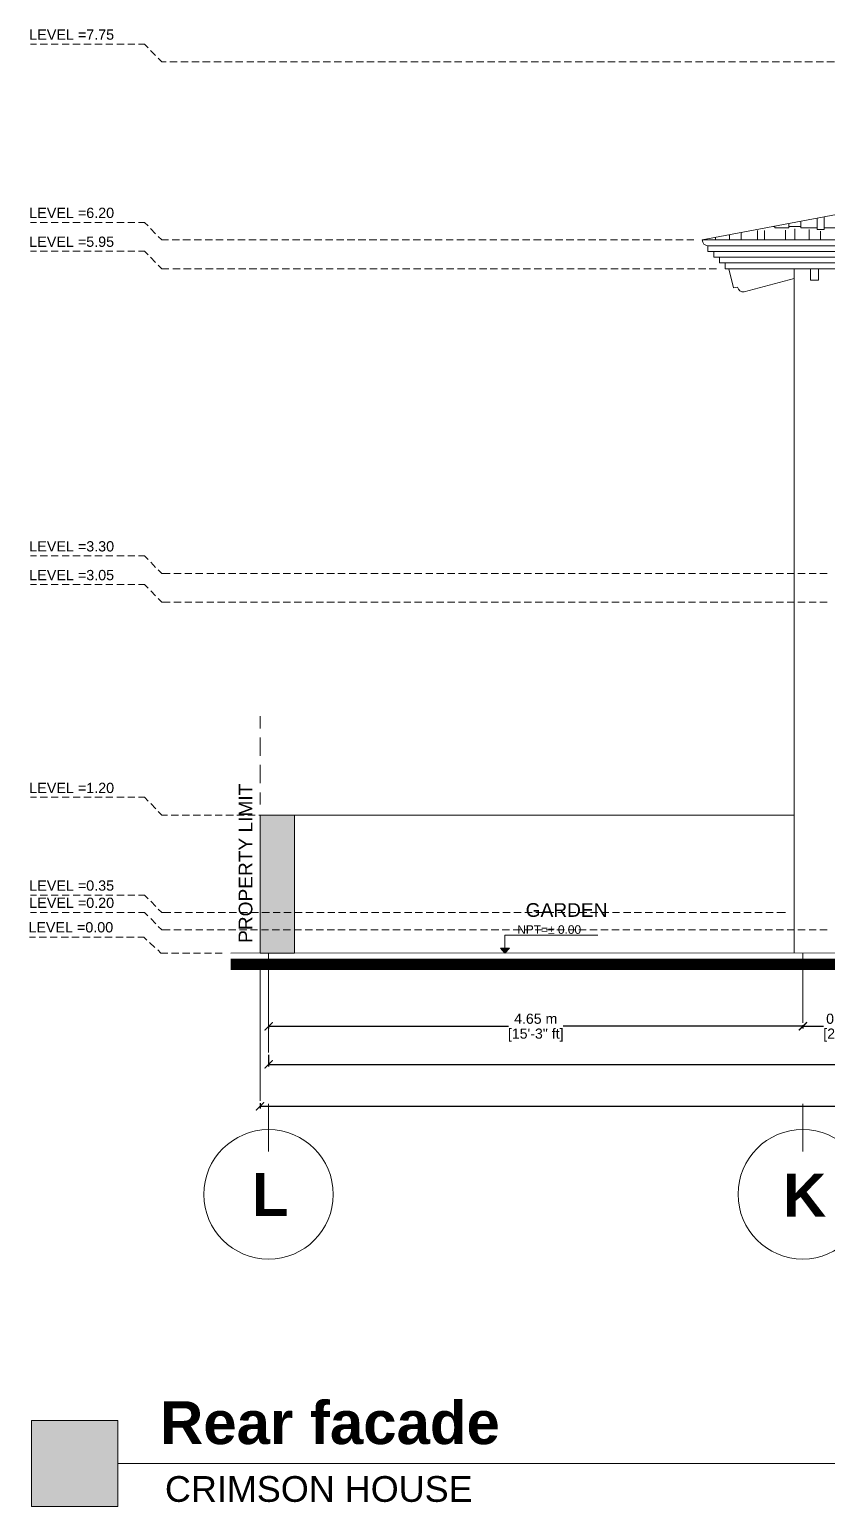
# Model space of a CAD drawing. Header units: metres. Extents: x 14 to 155, y 0 to 125.
# Drawn here: x 121.36 to 128.3, y 90.2 to 103.05 of the extents above; entities that cross this region are included whole.
import ezdxf

# ---------------------------------------------------------------- set-up
doc = ezdxf.new("R2010")
doc.units = ezdxf.units.M
doc.layers.get('Defpoints').update_dxf_attribs({"lineweight": 0})
for name, color, linetype in [('Edges', 7, 'Continuous'), ('PDF2_Solid Fills', 7, 'Continuous'), ('PDF2_Text', 255, 'Continuous'), ('PDF_Text', 255, 'Continuous')]:
    doc.layers.add(name, color=color, linetype=linetype)
doc.layers.add('PDF2_Geometry', color=7, linetype='Continuous', true_color=0xffbe80)
doc.styles.add('PDF Arial', font='arial.ttf')
doc.styles.add('PDF Arial Bold', font='arialbd.ttf')
doc.styles.add('TEXTS', font='swissl.ttf')
doc.dimstyles.new('Copy of DIMTEXT', dxfattribs={"dimscale": 0.3, "dimtxt": 0.22, "dimasz": 0.18, "dimexe": 0.05, "dimexo": 0.05, "dimgap": 0.05, "dimtad": 0, "dimzin": 1, "dimdsep": 46, "dimtxsty": 'TEXTS', "dimblk": 'ARCHTICK', "dimcen": 0.1, "dimclrd": 256, "dimclre": 6, "dimclrt": 7, "dimadec": 0, "dimazin": 0, "dimtfac": 0.15, "dimtix": 1, "dimtofl": 0, "dimtmove": 1, "dimatfit": 3, "dimldrblk": 'OPEN', "dimfxl": 0, "dimtolj": 1, "dimtzin": 0, "dimarcsym": 0})

# ---------------------------------------------------------------- blocks, each defined once
blk = doc.blocks.new('_ArchTick')
at = {"color": 0, "linetype": 'ByBlock', "const_width": 0.15}
blk.add_lwpolyline([(-0.5, -0.5), (0.5, 0.5)], dxfattribs=at)
blk = doc.blocks.new('*D83')
at = {"layer": 'Defpoints', "color": 0, "transparency": 16777216}
for p in [(123.367, 93.73), (145.367, 93.731), (145.367, 93.682)]:
    blk.add_point(p, dxfattribs=at)
at = {"layer": 'Edges', "color": 6, "lineweight": -2, "transparency": 16777216}
for p, q in [((123.367, 93.71), (123.367, 93.662)), ((145.367, 93.711), (145.367, 93.662))]:
    blk.add_line(p, q, dxfattribs=at)
at = {"layer": 'Edges', "lineweight": -2, "transparency": 16777216}
for p, q in [((123.367, 93.682), (134.125, 93.682)), ((145.367, 93.682), (134.609, 93.682))]:
    blk.add_line(p, q, dxfattribs=at)
at = {"layer": 'Edges', "lineweight": -2, "transparency": 16777216, "xscale": 0.072, "yscale": 0.072, "zscale": 0.072, "rotation": 180}
blk.add_blockref('_ArchTick', (123.367, 93.682), dxfattribs=at)
at = {"layer": 'Edges', "lineweight": -2, "transparency": 16777216, "xscale": 0.072, "yscale": 0.072, "zscale": 0.072}
blk.add_blockref('_ArchTick', (145.367, 93.682), dxfattribs=at)
at = {"layer": 'Edges', "color": 7, "transparency": 16777216, "char_height": 0.088, "attachment_point": 5, "style": 'TEXTS'}
for s, insert in [('\\A1;22.00 m', (134.367, 93.747)), ('\\A1;[72\'-2{\\H0.15x;\\S1/4;}" ft]', (134.367, 93.605))]:
    blk.add_mtext(s, dxfattribs=dict(at, insert=insert))
blk = doc.blocks.new('_Open')
at = {"color": 0, "linetype": 'ByBlock', "lineweight": -2}
for p, q in [((-1, 0.17), (0, 0)), ((-1, -0.17), (0, 0)), ((0, 0), (-1, 0))]:
    blk.add_line(p, q, dxfattribs=at)
blk = doc.blocks.new('*D84')
at = {"layer": 'Defpoints', "color": 0, "transparency": 16777216}
for p in [(123.442, 94.15), (145.292, 94.15), (145.292, 94.047)]:
    blk.add_point(p, dxfattribs=at)
at = {"layer": 'Edges', "color": 6, "lineweight": -2, "transparency": 16777216}
for p, q in [((123.442, 94.13), (123.442, 94.027)), ((145.292, 94.13), (145.292, 94.027))]:
    blk.add_line(p, q, dxfattribs=at)
at = {"layer": 'Edges', "lineweight": -2, "transparency": 16777216}
for p, q in [((123.442, 94.047), (134.125, 94.047)), ((145.292, 94.047), (134.609, 94.047))]:
    blk.add_line(p, q, dxfattribs=at)
at = {"layer": 'Edges', "lineweight": -2, "transparency": 16777216, "xscale": 0.072, "yscale": 0.072, "zscale": 0.072, "rotation": 180}
blk.add_blockref('_ArchTick', (123.442, 94.047), dxfattribs=at)
at = {"layer": 'Edges', "lineweight": -2, "transparency": 16777216, "xscale": 0.072, "yscale": 0.072, "zscale": 0.072}
blk.add_blockref('_ArchTick', (145.292, 94.047), dxfattribs=at)
at = {"layer": 'Edges', "color": 7, "transparency": 16777216, "char_height": 0.088, "attachment_point": 5, "style": 'TEXTS'}
for s, insert in [('\\A1;21.85 m', (134.367, 94.112)), ('\\A1;[71\'-8{\\H0.15x;\\S1/4;}" ft]', (134.367, 93.971))]:
    blk.add_mtext(s, dxfattribs=dict(at, insert=insert))
blk = doc.blocks.new('*D85')
at = {"layer": 'Defpoints', "color": 0, "transparency": 16777216}
for p in [(123.442, 94.409), (128.089, 94.409), (128.089, 94.378)]:
    blk.add_point(p, dxfattribs=at)
at = {"layer": 'Edges', "color": 6, "lineweight": -2, "transparency": 16777216}
for p, q in [((123.442, 94.389), (123.442, 94.358)), ((128.089, 94.389), (128.089, 94.358))]:
    blk.add_line(p, q, dxfattribs=at)
at = {"layer": 'Edges', "lineweight": -2, "transparency": 16777216}
for p, q in [((123.442, 94.378), (125.528, 94.378)), ((128.089, 94.378), (126.003, 94.378))]:
    blk.add_line(p, q, dxfattribs=at)
at = {"layer": 'Edges', "lineweight": -2, "transparency": 16777216, "xscale": 0.072, "yscale": 0.072, "zscale": 0.072, "rotation": 180}
blk.add_blockref('_ArchTick', (123.442, 94.378), dxfattribs=at)
at = {"layer": 'Edges', "lineweight": -2, "transparency": 16777216, "xscale": 0.072, "yscale": 0.072, "zscale": 0.072}
blk.add_blockref('_ArchTick', (128.089, 94.378), dxfattribs=at)
at = {"layer": 'Edges', "color": 7, "transparency": 16777216, "char_height": 0.088, "attachment_point": 5, "style": 'TEXTS'}
for s, insert in [('\\A1;4.65 m', (125.765, 94.443)), ('\\A1;[15\'-3" ft]', (125.765, 94.301))]:
    blk.add_mtext(s, dxfattribs=dict(at, insert=insert))
blk = doc.blocks.new('*D86')
at = {"layer": 'Defpoints', "color": 0, "transparency": 16777216}
for p in [(128.089, 94.409), (128.869, 94.378), (128.869, 94.378)]:
    blk.add_point(p, dxfattribs=at)
at = {"layer": 'Edges', "color": 6, "lineweight": -2, "transparency": 16777216}
for p, q in [((128.089, 94.389), (128.089, 94.358)), ((128.869, 94.378), (128.869, 94.358))]:
    blk.add_line(p, q, dxfattribs=at)
at = {"layer": 'Edges', "lineweight": -2, "transparency": 16777216}
for p, q in [((128.089, 94.378), (128.269, 94.378)), ((128.869, 94.378), (128.688, 94.378))]:
    blk.add_line(p, q, dxfattribs=at)
at = {"layer": 'Edges', "lineweight": -2, "transparency": 16777216, "xscale": 0.072, "yscale": 0.072, "zscale": 0.072, "rotation": 180}
blk.add_blockref('_ArchTick', (128.089, 94.378), dxfattribs=at)
at = {"layer": 'Edges', "lineweight": -2, "transparency": 16777216, "xscale": 0.072, "yscale": 0.072, "zscale": 0.072}
blk.add_blockref('_ArchTick', (128.869, 94.378), dxfattribs=at)
at = {"layer": 'Edges', "color": 7, "transparency": 16777216, "char_height": 0.088, "attachment_point": 5, "style": 'TEXTS'}
for s, insert in [('\\A1;0.78 m', (128.479, 94.443)), ('\\A1;[2\'-6{\\H0.15x;\\S3/4;}" ft]', (128.479, 94.301))]:
    blk.add_mtext(s, dxfattribs=dict(at, insert=insert))

msp = doc.modelspace()

# ---------------------------------------------------------------- linework, layer by layer
at = {"layer": 'PDF2_Geometry', "color": 0, "lineweight": 0}
for points in [[(121.422, 102.919), (121.371, 102.919)], [(121.518, 102.919), (121.454, 102.919)], [(121.612, 102.919), (121.549, 102.919)], [(121.707, 102.919), (121.645, 102.919)], [(121.803, 102.919), (121.74, 102.919)], [(121.898, 102.919), (121.834, 102.919)], [(121.994, 102.919), (121.93, 102.919)], [(122.088, 102.919), (122.025, 102.919)], [(122.184, 102.919), (122.121, 102.919)], [(122.279, 102.919), (122.217, 102.919)], [(122.394, 102.887), (122.362, 102.919), (122.311, 102.919)], [(122.459, 102.82), (122.415, 102.864)], [(122.552, 102.765), (122.513, 102.765), (122.481, 102.797)], [(122.647, 102.765), (122.583, 102.765)], [(122.741, 102.765), (122.679, 102.765)], [(122.837, 102.765), (122.774, 102.765)], [(122.932, 102.765), (122.868, 102.765)], [(123.028, 102.765), (122.964, 102.765)], [(123.124, 102.765), (123.059, 102.765)], [(123.218, 102.765), (123.155, 102.765)], [(123.313, 102.765), (123.251, 102.765)], [(123.409, 102.765), (123.345, 102.765)], [(123.504, 102.765), (123.44, 102.765)], [(123.6, 102.765), (123.536, 102.765)], [(123.694, 102.765), (123.631, 102.765)], [(123.789, 102.765), (123.727, 102.765)], [(123.885, 102.765), (123.821, 102.765)], [(123.981, 102.765), (123.916, 102.765)], [(124.076, 102.765), (124.012, 102.765)], [(124.17, 102.765), (124.107, 102.765)], [(124.266, 102.765), (124.203, 102.765)], [(124.361, 102.765), (124.297, 102.765)], [(124.457, 102.765), (124.393, 102.765)], [(124.552, 102.765), (124.488, 102.765)], [(124.646, 102.765), (124.584, 102.765)], [(124.742, 102.765), (124.679, 102.765)], [(124.838, 102.765), (124.773, 102.765)], [(124.933, 102.765), (124.869, 102.765)], [(125.029, 102.765), (124.964, 102.765)], [(125.123, 102.765), (125.06, 102.765)], [(125.218, 102.765), (125.156, 102.765)], [(125.314, 102.765), (125.25, 102.765)], [(125.409, 102.765), (125.345, 102.765)], [(125.505, 102.765), (125.441, 102.765)], [(125.599, 102.765), (125.536, 102.765)], [(125.694, 102.765), (125.632, 102.765)], [(125.79, 102.765), (125.726, 102.765)], [(125.886, 102.765), (125.821, 102.765)], [(125.981, 102.765), (125.917, 102.765)], [(126.075, 102.765), (126.013, 102.765)], [(126.171, 102.765), (126.108, 102.765)], [(126.266, 102.765), (126.202, 102.765)], [(126.362, 102.765), (126.298, 102.765)], [(126.457, 102.765), (126.393, 102.765)], [(126.551, 102.765), (126.489, 102.765)], [(126.647, 102.765), (126.584, 102.765)], [(126.743, 102.765), (126.678, 102.765)], [(126.838, 102.765), (126.774, 102.765)], [(126.934, 102.765), (126.869, 102.765)], [(127.028, 102.765), (126.965, 102.765)], [(127.123, 102.765), (127.061, 102.765)], [(127.219, 102.765), (127.155, 102.765)], [(127.314, 102.765), (127.25, 102.765)], [(127.41, 102.765), (127.346, 102.765)], [(127.504, 102.765), (127.441, 102.765)], [(127.6, 102.765), (127.537, 102.765)], [(127.695, 102.765), (127.631, 102.765)], [(127.791, 102.765), (127.726, 102.765)], [(127.886, 102.766), (127.822, 102.766)], [(127.98, 102.766), (127.918, 102.766)], [(128.076, 102.766), (128.013, 102.766)], [(128.171, 102.766), (128.107, 102.766)], [(128.267, 102.766), (128.203, 102.766)], [(128.363, 102.766), (128.298, 102.766)], [(121.422, 101.368), (121.371, 101.368)], [(121.518, 101.368), (121.454, 101.368)], [(121.612, 101.368), (121.549, 101.368)], [(121.707, 101.368), (121.645, 101.368)], [(121.803, 101.368), (121.74, 101.368)], [(121.899, 101.368), (121.834, 101.368)], [(121.994, 101.368), (121.93, 101.368)], [(122.088, 101.368), (122.025, 101.368)], [(122.184, 101.368), (122.121, 101.368)], [(122.279, 101.368), (122.217, 101.368)], [(122.394, 101.338), (122.362, 101.368), (122.311, 101.368)], [(127.846, 101.335), (127.846, 101.323), (127.968, 101.323), (127.968, 101.359)], [(128.07, 101.377), (128.07, 101.323), (128.212, 101.323)], [(128.212, 101.404), (128.212, 101.307), (128.273, 101.307), (128.273, 101.417)], [(128.273, 101.323), (128.457, 101.323), (128.457, 101.451)], [(122.459, 101.269), (122.415, 101.315)], [(122.571, 101.216), (122.513, 101.216), (122.481, 101.247)], [(122.666, 101.216), (122.604, 101.216)], [(122.762, 101.216), (122.697, 101.216)], [(122.857, 101.216), (122.793, 101.216)], [(122.953, 101.216), (122.889, 101.216)], [(123.047, 101.216), (122.984, 101.216)], [(123.142, 101.216), (123.08, 101.216)], [(123.238, 101.216), (123.174, 101.216)], [(123.334, 101.216), (123.269, 101.216)], [(123.429, 101.216), (123.365, 101.216)], [(123.523, 101.216), (123.461, 101.216)], [(123.619, 101.216), (123.556, 101.216)], [(123.714, 101.216), (123.65, 101.216)], [(123.81, 101.216), (123.746, 101.216)], [(123.905, 101.216), (123.841, 101.216)], [(123.999, 101.216), (123.937, 101.216)], [(124.095, 101.216), (124.032, 101.216)], [(124.191, 101.216), (124.126, 101.216)], [(124.286, 101.216), (124.222, 101.216)], [(124.382, 101.216), (124.317, 101.216)], [(124.476, 101.216), (124.413, 101.216)], [(124.571, 101.216), (124.509, 101.216)], [(124.667, 101.216), (124.603, 101.216)], [(124.762, 101.216), (124.698, 101.216)], [(124.858, 101.216), (124.794, 101.216)], [(124.952, 101.216), (124.889, 101.216)], [(125.048, 101.216), (124.985, 101.216)], [(125.143, 101.216), (125.079, 101.216)], [(125.239, 101.216), (125.174, 101.216)], [(125.334, 101.216), (125.27, 101.216)], [(125.428, 101.216), (125.366, 101.216)], [(125.524, 101.216), (125.461, 101.216)], [(125.619, 101.216), (125.555, 101.216)], [(125.715, 101.216), (125.651, 101.216)], [(125.811, 101.216), (125.746, 101.216)], [(125.904, 101.216), (125.842, 101.216)], [(126, 101.216), (125.937, 101.216)], [(126.096, 101.216), (126.031, 101.216)], [(126.191, 101.216), (126.127, 101.216)], [(126.287, 101.216), (126.223, 101.216)], [(126.381, 101.216), (126.318, 101.216)], [(126.476, 101.216), (126.414, 101.216)], [(126.572, 101.216), (126.508, 101.216)], [(126.667, 101.216), (126.603, 101.216)], [(126.763, 101.216), (126.699, 101.216)], [(126.857, 101.216), (126.794, 101.216)], [(126.953, 101.216), (126.89, 101.216)], [(127.048, 101.216), (126.984, 101.216)], [(127.139, 101.216), (127.079, 101.216)], [(127.247, 101.216), (127.247, 101.222)], [(127.329, 101.216), (127.329, 101.238)], [(127.451, 101.216), (127.451, 101.26)], [(127.551, 101.216), (127.551, 101.28)], [(127.694, 101.216), (127.694, 101.298)], [(127.755, 101.216), (127.755, 101.298)], [(127.831, 101.332), (127.846, 101.332)], [(127.938, 101.216), (127.938, 101.302)], [(127.968, 101.332), (128.07, 101.332)], [(128.019, 101.216), (128.019, 101.312)], [(128.142, 101.216), (128.142, 101.307)], [(128.242, 101.216), (128.242, 101.293)], [(121.422, 101.119), (121.371, 101.119)], [(121.518, 101.119), (121.454, 101.119)], [(121.612, 101.119), (121.549, 101.119)], [(121.707, 101.119), (121.645, 101.119)], [(121.803, 101.119), (121.74, 101.119)], [(121.899, 101.119), (121.834, 101.119)], [(121.994, 101.119), (121.93, 101.119)], [(122.088, 101.119), (122.025, 101.119)], [(122.184, 101.119), (122.121, 101.119)], [(122.279, 101.119), (122.217, 101.119)], [(122.394, 101.087), (122.362, 101.119), (122.311, 101.119)], [(122.459, 101.02), (122.415, 101.066)], [(122.575, 100.965), (122.513, 100.965), (122.481, 100.997)], [(122.671, 100.965), (122.608, 100.965)], [(122.767, 100.965), (122.702, 100.965)], [(122.862, 100.965), (122.798, 100.965)], [(122.958, 100.965), (122.893, 100.965)], [(123.052, 100.965), (122.989, 100.965)], [(123.147, 100.965), (123.085, 100.965)], [(123.243, 100.965), (123.179, 100.965)], [(123.338, 100.965), (123.274, 100.965)], [(123.434, 100.965), (123.37, 100.965)], [(123.528, 100.965), (123.465, 100.965)], [(123.623, 100.965), (123.561, 100.965)], [(123.719, 100.965), (123.655, 100.965)], [(123.815, 100.965), (123.75, 100.965)], [(123.91, 100.965), (123.846, 100.965)], [(124.004, 100.965), (123.942, 100.965)], [(124.1, 100.965), (124.037, 100.965)], [(124.195, 100.965), (124.131, 100.965)], [(124.291, 100.965), (124.227, 100.965)], [(124.386, 100.965), (124.322, 100.965)], [(124.48, 100.965), (124.418, 100.965)], [(124.576, 100.965), (124.513, 100.965)], [(124.671, 100.965), (124.607, 100.965)], [(124.767, 100.965), (124.703, 100.965)], [(124.863, 100.965), (124.798, 100.965)], [(124.957, 100.965), (124.894, 100.965)], [(125.052, 100.965), (124.99, 100.965)], [(125.148, 100.965), (125.084, 100.965)], [(125.243, 100.965), (125.179, 100.965)], [(125.339, 100.965), (125.275, 100.965)], [(125.433, 100.965), (125.37, 100.965)], [(125.529, 100.965), (125.466, 100.965)], [(125.624, 100.965), (125.56, 100.965)], [(125.72, 100.965), (125.655, 100.965)], [(125.815, 100.965), (125.751, 100.965)], [(125.909, 100.965), (125.847, 100.965)], [(126.005, 100.965), (125.942, 100.965)], [(126.1, 100.965), (126.036, 100.965)], [(126.196, 100.965), (126.132, 100.965)], [(126.291, 100.965), (126.227, 100.965)], [(126.386, 100.965), (126.323, 100.965)], [(126.481, 100.965), (126.418, 100.965)], [(126.577, 100.965), (126.512, 100.965)], [(126.672, 100.965), (126.608, 100.965)], [(126.768, 100.965), (126.704, 100.965)], [(126.862, 100.965), (126.799, 100.965)], [(126.957, 100.965), (126.895, 100.965)], [(127.053, 100.965), (126.989, 100.965)], [(127.148, 100.965), (127.084, 100.965)], [(127.244, 100.965), (127.18, 100.965)], [(127.338, 100.965), (127.275, 100.965)], [(121.422, 98.468), (121.371, 98.468)], [(121.518, 98.468), (121.454, 98.468)], [(121.612, 98.468), (121.549, 98.468)], [(121.707, 98.468), (121.645, 98.468)], [(121.803, 98.468), (121.74, 98.468)], [(121.899, 98.468), (121.834, 98.468)], [(121.994, 98.468), (121.93, 98.468)], [(122.088, 98.468), (122.026, 98.468)], [(122.184, 98.468), (122.121, 98.468)], [(122.279, 98.468), (122.217, 98.468)], [(122.394, 98.437), (122.362, 98.468), (122.311, 98.468)], [(122.459, 98.369), (122.416, 98.415)], [(122.585, 98.316), (122.513, 98.316), (122.481, 98.347)], [(122.68, 98.316), (122.616, 98.316)], [(122.774, 98.316), (122.712, 98.316)], [(122.87, 98.316), (122.807, 98.316)], [(122.966, 98.316), (122.903, 98.316)], [(123.061, 98.316), (122.997, 98.316)], [(123.157, 98.316), (123.092, 98.316)], [(123.251, 98.316), (123.188, 98.316)], [(123.346, 98.316), (123.284, 98.316)], [(123.442, 98.316), (123.379, 98.316)], [(123.537, 98.316), (123.473, 98.316)], [(123.633, 98.316), (123.569, 98.316)], [(123.727, 98.316), (123.664, 98.316)], [(123.822, 98.316), (123.76, 98.316)], [(123.918, 98.316), (123.855, 98.316)], [(124.014, 98.316), (123.949, 98.316)], [(124.109, 98.316), (124.045, 98.316)], [(124.203, 98.316), (124.141, 98.316)], [(124.299, 98.316), (124.236, 98.316)], [(124.394, 98.316), (124.332, 98.316)], [(124.49, 98.316), (124.426, 98.316)], [(124.585, 98.316), (124.521, 98.316)], [(124.679, 98.316), (124.617, 98.316)], [(124.775, 98.316), (124.712, 98.316)], [(124.871, 98.316), (124.808, 98.316)], [(124.966, 98.316), (124.902, 98.316)], [(125.062, 98.316), (124.997, 98.316)], [(125.156, 98.316), (125.093, 98.316)], [(125.251, 98.316), (125.189, 98.316)], [(125.347, 98.316), (125.284, 98.316)], [(125.442, 98.316), (125.378, 98.316)], [(125.538, 98.316), (125.474, 98.316)], [(125.632, 98.316), (125.569, 98.316)], [(125.728, 98.316), (125.665, 98.316)], [(125.823, 98.316), (125.761, 98.316)], [(125.919, 98.316), (125.854, 98.316)], [(126.014, 98.316), (125.95, 98.316)], [(126.108, 98.316), (126.046, 98.316)], [(126.204, 98.316), (126.141, 98.316)], [(126.299, 98.316), (126.237, 98.316)], [(126.395, 98.316), (126.331, 98.316)], [(126.491, 98.316), (126.426, 98.316)], [(126.585, 98.316), (126.522, 98.316)], [(126.68, 98.316), (126.617, 98.316)], [(126.776, 98.316), (126.713, 98.316)], [(126.871, 98.316), (126.807, 98.316)], [(126.967, 98.316), (126.903, 98.316)], [(127.061, 98.316), (126.998, 98.316)], [(127.156, 98.316), (127.094, 98.316)], [(127.252, 98.316), (127.189, 98.316)], [(127.348, 98.316), (127.283, 98.316)], [(127.443, 98.316), (127.379, 98.316)], [(127.537, 98.316), (127.474, 98.316)], [(127.633, 98.316), (127.57, 98.316)], [(127.728, 98.316), (127.666, 98.316)], [(127.824, 98.316), (127.76, 98.316)], [(127.919, 98.316), (127.855, 98.316)], [(128.013, 98.316), (127.951, 98.316)], [(128.109, 98.316), (128.046, 98.316)], [(128.204, 98.316), (128.142, 98.316)], [(128.3, 98.316), (128.236, 98.316)], [(121.422, 98.219), (121.371, 98.219)], [(121.518, 98.219), (121.454, 98.219)], [(121.612, 98.219), (121.549, 98.219)], [(121.707, 98.219), (121.645, 98.219)], [(121.803, 98.219), (121.74, 98.219)], [(121.899, 98.219), (121.834, 98.219)], [(121.994, 98.219), (121.93, 98.219)], [(122.088, 98.219), (122.026, 98.219)], [(122.184, 98.219), (122.121, 98.219)], [(122.279, 98.219), (122.217, 98.219)], [(122.394, 98.187), (122.362, 98.219), (122.311, 98.219)], [(122.459, 98.12), (122.416, 98.164)], [(122.585, 98.065), (122.513, 98.065), (122.481, 98.097)], [(122.68, 98.065), (122.616, 98.065)], [(122.774, 98.065), (122.712, 98.065)], [(122.87, 98.065), (122.807, 98.065)], [(122.966, 98.065), (122.903, 98.065)], [(123.061, 98.065), (122.997, 98.065)], [(123.157, 98.065), (123.092, 98.065)], [(123.251, 98.065), (123.188, 98.065)], [(123.346, 98.065), (123.284, 98.065)], [(123.442, 98.065), (123.379, 98.065)], [(123.537, 98.065), (123.473, 98.065)], [(123.633, 98.065), (123.569, 98.065)], [(123.727, 98.065), (123.664, 98.065)], [(123.822, 98.065), (123.76, 98.065)], [(123.918, 98.065), (123.855, 98.065)], [(124.014, 98.065), (123.949, 98.065)], [(124.109, 98.065), (124.045, 98.065)], [(124.203, 98.065), (124.141, 98.065)], [(124.299, 98.065), (124.236, 98.065)], [(124.394, 98.065), (124.332, 98.065)], [(124.49, 98.065), (124.426, 98.065)], [(124.585, 98.065), (124.521, 98.065)], [(124.679, 98.065), (124.617, 98.065)], [(124.775, 98.065), (124.712, 98.065)], [(124.871, 98.065), (124.808, 98.065)], [(124.966, 98.065), (124.902, 98.065)], [(125.062, 98.065), (124.997, 98.065)], [(125.156, 98.065), (125.093, 98.065)], [(125.251, 98.065), (125.189, 98.065)], [(125.347, 98.065), (125.284, 98.065)], [(125.442, 98.065), (125.378, 98.065)], [(125.538, 98.065), (125.474, 98.065)], [(125.632, 98.065), (125.569, 98.065)], [(125.728, 98.065), (125.665, 98.065)], [(125.823, 98.065), (125.761, 98.065)], [(125.919, 98.065), (125.854, 98.065)], [(126.014, 98.065), (125.95, 98.065)], [(126.108, 98.065), (126.046, 98.065)], [(126.204, 98.065), (126.141, 98.065)], [(126.299, 98.065), (126.237, 98.065)], [(126.395, 98.065), (126.331, 98.065)], [(126.491, 98.065), (126.426, 98.065)], [(126.585, 98.065), (126.522, 98.065)], [(126.68, 98.065), (126.617, 98.065)], [(126.776, 98.065), (126.713, 98.065)], [(126.871, 98.065), (126.807, 98.065)], [(126.967, 98.065), (126.903, 98.065)], [(127.061, 98.065), (126.998, 98.065)], [(127.156, 98.065), (127.094, 98.065)], [(127.252, 98.065), (127.189, 98.065)], [(127.348, 98.065), (127.283, 98.065)], [(127.443, 98.065), (127.379, 98.065)], [(127.537, 98.065), (127.474, 98.065)], [(127.633, 98.065), (127.57, 98.065)], [(127.728, 98.065), (127.666, 98.065)], [(127.824, 98.066), (127.76, 98.065)], [(127.919, 98.066), (127.855, 98.066)], [(128.013, 98.066), (127.951, 98.066)], [(128.109, 98.066), (128.046, 98.066)], [(128.204, 98.066), (128.142, 98.066)], [(128.3, 98.066), (128.236, 98.066)], [(123.367, 96.969), (123.367, 97.075)], [(123.367, 96.731), (123.367, 96.889)], [(123.367, 96.492), (123.367, 96.651)], [(121.422, 96.369), (121.371, 96.369)], [(121.518, 96.369), (121.454, 96.369)], [(121.612, 96.369), (121.549, 96.369)], [(121.708, 96.369), (121.645, 96.369)], [(121.803, 96.369), (121.741, 96.369)], [(121.899, 96.369), (121.834, 96.369)], [(121.994, 96.369), (121.93, 96.369)], [(122.088, 96.369), (122.026, 96.369)], [(122.184, 96.369), (122.121, 96.369)], [(122.279, 96.369), (122.217, 96.369)], [(122.394, 96.337), (122.363, 96.369), (122.311, 96.369)], [(123.367, 96.306), (123.367, 96.412)], [(122.46, 96.27), (122.416, 96.315)], [(122.563, 96.215), (122.513, 96.215), (122.481, 96.246)], [(122.659, 96.215), (122.594, 96.215)], [(122.754, 96.215), (122.69, 96.215)], [(122.85, 96.215), (122.785, 96.215)], [(122.944, 96.215), (122.881, 96.215)], [(123.039, 96.215), (122.977, 96.215)], [(123.135, 96.215), (123.071, 96.215)], [(123.23, 96.215), (123.166, 96.215)], [(123.326, 96.215), (123.262, 96.215)], [(123.42, 96.215), (123.357, 96.215)], [(123.503, 96.215), (123.453, 96.215)], [(121.422, 95.518), (121.371, 95.518)], [(121.518, 95.518), (121.454, 95.518)], [(121.612, 95.518), (121.549, 95.518)], [(121.708, 95.518), (121.645, 95.518)], [(121.803, 95.518), (121.741, 95.518)], [(121.899, 95.518), (121.835, 95.518)], [(121.994, 95.518), (121.93, 95.518)], [(122.088, 95.518), (122.026, 95.518)], [(122.184, 95.518), (122.121, 95.518)], [(122.279, 95.518), (122.217, 95.518)], [(122.394, 95.487), (122.363, 95.518), (122.311, 95.518)], [(122.46, 95.419), (122.416, 95.465)], [(121.422, 95.368), (121.371, 95.368)], [(121.518, 95.368), (121.454, 95.368)], [(121.612, 95.368), (121.549, 95.368)], [(121.708, 95.368), (121.645, 95.368)], [(121.803, 95.368), (121.741, 95.368)], [(121.899, 95.368), (121.835, 95.368)], [(121.994, 95.368), (121.93, 95.368)], [(122.088, 95.368), (122.026, 95.368)], [(122.184, 95.368), (122.121, 95.368)], [(122.279, 95.368), (122.217, 95.368)], [(122.392, 95.338), (122.362, 95.368), (122.311, 95.368)], [(122.46, 95.27), (122.416, 95.314)], [(122.59, 95.366), (122.513, 95.366), (122.482, 95.397)], [(122.685, 95.366), (122.623, 95.366)], [(122.781, 95.366), (122.718, 95.366)], [(122.876, 95.366), (122.812, 95.366)], [(122.972, 95.366), (122.908, 95.366)], [(123.066, 95.366), (123.003, 95.366)], [(123.162, 95.366), (123.099, 95.366)], [(123.257, 95.366), (123.194, 95.366)], [(123.353, 95.366), (123.288, 95.366)], [(123.448, 95.366), (123.384, 95.366)], [(123.542, 95.366), (123.48, 95.366)], [(123.638, 95.366), (123.575, 95.366)], [(123.733, 95.366), (123.671, 95.366)], [(123.829, 95.366), (123.765, 95.366)], [(123.924, 95.366), (123.86, 95.366)], [(124.018, 95.366), (123.956, 95.366)], [(124.114, 95.366), (124.051, 95.366)], [(124.21, 95.366), (124.147, 95.366)], [(124.305, 95.366), (124.241, 95.366)], [(124.401, 95.366), (124.337, 95.366)], [(124.495, 95.366), (124.432, 95.366)], [(124.59, 95.366), (124.528, 95.366)], [(124.686, 95.366), (124.623, 95.366)], [(124.781, 95.366), (124.717, 95.366)], [(124.877, 95.366), (124.813, 95.366)], [(124.971, 95.366), (124.908, 95.366)], [(125.067, 95.366), (125.004, 95.366)], [(125.162, 95.366), (125.1, 95.366)], [(125.258, 95.366), (125.193, 95.366)], [(125.353, 95.366), (125.289, 95.366)], [(125.447, 95.366), (125.385, 95.366)], [(125.543, 95.366), (125.48, 95.366)], [(125.638, 95.366), (125.576, 95.366)], [(125.734, 95.366), (125.67, 95.366)], [(125.829, 95.366), (125.765, 95.366)], [(125.924, 95.366), (125.861, 95.366)], [(126.019, 95.366), (125.956, 95.366)], [(126.115, 95.366), (126.052, 95.366)], [(126.21, 95.366), (126.146, 95.366)], [(126.306, 95.366), (126.242, 95.366)], [(126.4, 95.366), (126.337, 95.366)], [(126.495, 95.366), (126.433, 95.366)], [(126.591, 95.366), (126.528, 95.366)], [(126.686, 95.366), (126.622, 95.366)], [(126.782, 95.366), (126.718, 95.366)], [(126.876, 95.366), (126.813, 95.366)], [(126.972, 95.366), (126.909, 95.366)], [(127.067, 95.366), (127.005, 95.366)], [(127.163, 95.366), (127.099, 95.366)], [(127.258, 95.366), (127.194, 95.366)], [(127.352, 95.366), (127.29, 95.366)], [(127.448, 95.366), (127.385, 95.366)], [(127.543, 95.366), (127.481, 95.366)], [(127.639, 95.366), (127.575, 95.366)], [(127.735, 95.366), (127.67, 95.366)], [(127.829, 95.366), (127.766, 95.366)], [(127.938, 95.366), (127.862, 95.366)], [(122.585, 95.217), (122.513, 95.217), (122.482, 95.247)], [(122.681, 95.217), (122.616, 95.217)], [(122.775, 95.217), (122.712, 95.217)], [(122.87, 95.217), (122.808, 95.217)], [(122.966, 95.217), (122.903, 95.217)], [(123.061, 95.217), (122.997, 95.217)], [(123.157, 95.217), (123.093, 95.217)], [(123.251, 95.217), (123.188, 95.217)], [(123.346, 95.217), (123.284, 95.217)], [(123.442, 95.217), (123.379, 95.217)], [(123.537, 95.217), (123.473, 95.217)], [(123.633, 95.217), (123.569, 95.217)], [(123.727, 95.217), (123.664, 95.217)], [(123.823, 95.217), (123.76, 95.217)], [(123.918, 95.217), (123.856, 95.217)], [(124.014, 95.217), (123.95, 95.217)], [(124.109, 95.217), (124.045, 95.217)], [(124.203, 95.217), (124.141, 95.217)], [(124.299, 95.217), (124.236, 95.217)], [(124.394, 95.217), (124.332, 95.217)], [(124.49, 95.217), (124.426, 95.217)], [(124.586, 95.217), (124.521, 95.217)], [(124.68, 95.217), (124.617, 95.217)], [(124.775, 95.217), (124.712, 95.217)], [(124.871, 95.217), (124.808, 95.217)], [(124.966, 95.217), (124.902, 95.217)], [(125.062, 95.217), (124.998, 95.217)], [(125.156, 95.217), (125.093, 95.217)], [(125.251, 95.217), (125.189, 95.217)], [(125.347, 95.217), (125.284, 95.217)], [(125.443, 95.217), (125.378, 95.217)], [(125.538, 95.217), (125.474, 95.217)], [(125.632, 95.217), (125.57, 95.217)], [(125.728, 95.217), (125.665, 95.217)], [(125.823, 95.217), (125.761, 95.217)], [(125.919, 95.217), (125.855, 95.217)], [(126.014, 95.217), (125.95, 95.217)], [(126.108, 95.217), (126.046, 95.217)], [(126.204, 95.217), (126.141, 95.217)], [(126.3, 95.217), (126.237, 95.217)], [(126.395, 95.217), (126.331, 95.217)], [(126.491, 95.217), (126.426, 95.217)], [(126.585, 95.217), (126.522, 95.217)], [(126.68, 95.217), (126.618, 95.217)], [(126.776, 95.217), (126.713, 95.217)], [(126.871, 95.217), (126.807, 95.217)], [(126.967, 95.217), (126.903, 95.217)], [(127.061, 95.217), (126.998, 95.217)], [(127.156, 95.217), (127.094, 95.217)], [(127.252, 95.217), (127.189, 95.217)], [(127.348, 95.217), (127.283, 95.217)], [(127.443, 95.217), (127.379, 95.217)], [(127.537, 95.217), (127.475, 95.217)], [(127.633, 95.217), (127.57, 95.217)], [(127.728, 95.217), (127.666, 95.217)], [(127.824, 95.217), (127.76, 95.217)], [(127.919, 95.217), (127.855, 95.217)], [(128.013, 95.217), (127.951, 95.217)], [(128.109, 95.217), (128.046, 95.217)], [(128.205, 95.217), (128.142, 95.217)], [(128.3, 95.217), (128.236, 95.217)], [(121.415, 95.154), (121.363, 95.154)], [(121.509, 95.154), (121.446, 95.154)], [(121.604, 95.154), (121.542, 95.154)], [(121.7, 95.154), (121.637, 95.154)], [(121.795, 95.154), (121.731, 95.154)], [(121.891, 95.154), (121.827, 95.154)], [(121.985, 95.154), (121.922, 95.154)], [(122.08, 95.154), (122.018, 95.154)], [(122.176, 95.154), (122.113, 95.154)], [(122.272, 95.154), (122.207, 95.154)], [(122.383, 95.128), (122.355, 95.154), (122.303, 95.154)], [(122.453, 95.064), (122.406, 95.107)], [(125.497, 95.056), (125.497, 95.015), (125.497, 95.169), (126.306, 95.169)], [(122.565, 95.015), (122.505, 95.015), (122.477, 95.042)], [(122.66, 95.015), (122.596, 95.015)], [(122.756, 95.015), (122.692, 95.015)], [(122.85, 95.015), (122.787, 95.015)], [(122.945, 95.015), (122.883, 95.015)], [(123.038, 95.015), (122.977, 95.015)], [(123.367, 94.941), (123.367, 93.73)], [(123.442, 94.603), (123.442, 95.015)], [(123.442, 94.15), (123.442, 94.941), (123.442, 94.409)], [(128.089, 94.603), (128.089, 95.015)], [(123.442, 93.29), (123.442, 93.704)], [(128.089, 93.29), (128.089, 93.704)], [(122.131, 90.577), (135.007, 90.577)]]:
    msp.add_lwpolyline(points, dxfattribs=at)
at = {"layer": 'PDF2_Geometry', "color": 0, "lineweight": 5}
msp.add_lwpolyline([(127.214, 101.216), (127.283, 101.216), (138.361, 101.217), (133.177, 102.341), (127.214, 101.216, 0.414211), (127.263, 101.166), (127.283, 101.166), (138.311, 101.166), (138.311, 101.116), (127.283, 101.116), (127.263, 101.116), (127.263, 101.166)], format="xyb", dxfattribs=at)
for points in [[(138.261, 101.116), (138.261, 101.066), (127.313, 101.066), (127.313, 101.116)], [(138.211, 101.066), (138.211, 101.016), (127.363, 101.016)], [(127.363, 101.016), (127.363, 101.066)], [(127.413, 101.016), (127.413, 100.965), (138.161, 100.966), (138.161, 101.016)], [(128.013, 100.965), (128.013, 95.015)], [(123.666, 96.215), (128.013, 96.215)], [(145.833, 95.016), (140.317, 95.016), (140.317, 95.216), (132.289, 95.218), (132.289, 95.017), (123.113, 95.015)]]:
    msp.add_lwpolyline(points, dxfattribs=at)
at = {"layer": 'PDF2_Geometry', "color": 0, "lineweight": 0}
msp.add_lwpolyline([(127.446, 100.965), (127.485, 100.799), (127.52, 100.806, 0.413562), (127.579, 100.766), (128.013, 100.882), (128.013, 100.965)], format="xyb", dxfattribs=at)
for points in [[(128.154, 100.965), (128.225, 100.965), (128.225, 100.867), (128.154, 100.867)], [(125.458, 95.056), (125.537, 95.056), (125.497, 95.015)], [(125.497, 95.015), (125.537, 95.056), (125.458, 95.056)], [(128.089, 94.409), (128.089, 94.942)], [(121.38, 90.951), (122.131, 90.951), (122.131, 90.202), (121.38, 90.202)]]:
    msp.add_lwpolyline(points, close=True, dxfattribs=at)
at = {"layer": 'PDF2_Geometry', "color": 0, "lineweight": 5}
msp.add_lwpolyline([(123.666, 96.215), (123.367, 96.215), (123.367, 95.015), (123.666, 95.015)], close=True, dxfattribs=at)
at = {"layer": 'PDF2_Geometry', "color": 0, "lineweight": 0, "const_width": 0.1}
msp.add_lwpolyline([(145.833, 94.917), (140.217, 94.917), (140.217, 95.116), (132.389, 95.117), (132.389, 94.917), (123.113, 94.916)], dxfattribs=at)
at = {"layer": 'PDF2_Geometry', "color": 0, "lineweight": 0}
for centre in [(123.441, 92.916), (128.088, 92.917)]:
    msp.add_circle(centre, 0.563, dxfattribs=at)
at = {"layer": 'PDF2_Solid Fills', "color": 0, "transparency": 33554559}
for points in [[(123.666, 96.215), (123.367, 96.215), (123.666, 95.015)], [(123.367, 96.215), (123.666, 95.015), (123.367, 95.015)], [(125.458, 95.056), (125.497, 95.015), (125.537, 95.056)], [(122.131, 90.951), (121.38, 90.951), (122.131, 90.202)], [(121.38, 90.951), (122.131, 90.202), (121.38, 90.202)]]:
    msp.add_solid(points, dxfattribs=at)

# ---------------------------------------------------------------- texts
at = {"layer": 'PDF2_Text', "color": 0, "attachment_point": 7}
for s, insert, char_height, rotation, style in [('LEVEL =7.75', (121.36, 102.956), 0.08921, 0.0022, 'PDF Arial'), ('LEVEL =6.20', (121.36, 101.406), 0.08921, 0.0022, 'PDF Arial'), ('LEVEL =5.95', (121.36, 101.155), 0.08921, 0.0022, 'PDF Arial'), ('LEVEL =3.30', (121.36, 98.506), 0.08921, 0.0022, 'PDF Arial'), ('LEVEL =3.05', (121.36, 98.256), 0.08921, 0.0022, 'PDF Arial'), ('LEVEL =1.20', (121.36, 96.405), 0.08921, 0.0022, 'PDF Arial'), ('PROPERTY LIMIT', (123.302, 95.103), 0.11895, 90.0022, 'PDF Arial'), ('LEVEL =0.35', (121.36, 95.556), 0.08921, 0.0022, 'PDF Arial'), ('LEVEL =0.20', (121.36, 95.406), 0.08921, 0.0022, 'PDF Arial'), ('GARDEN', (125.678, 95.328), 0.1189, 0.0022, 'PDF Arial'), ('LEVEL =0.00', (121.352, 95.193), 0.08921, 0.0022, 'PDF Arial'), ('NPT=± 0.00', (125.604, 95.181), 0.0743, 0.0022, 'PDF Arial'), ('L', (123.296, 92.728), 0.373, 0.0022, 'PDF Arial Bold'), ('K J', (127.915, 92.717), 0.3732, 0.0022, 'PDF Arial Bold'), ('Rear facade', (122.497, 90.739), 0.37323, 0.0022, 'PDF Arial Bold')]:
    msp.add_mtext(s, dxfattribs=dict(at, insert=insert, char_height=char_height, rotation=rotation, style=style))
at = {"layer": 'PDF_Text', "color": 0, "insert": (122.54, 90.239), "char_height": 0.22394, "attachment_point": 7, "rotation": 0.0022, "style": 'PDF Arial'}
msp.add_mtext('CRIMSON HOUSE', dxfattribs=at)

# ---------------------------------------------------------------- dimensions: what is measured, and where the dimension line sits
at = {"layer": 'Edges'}
for base, p1, p2, picture, middle in [((128.089, 94.378), (123.442, 94.409), (128.089, 94.409), '*D85', (125.765, 94.378)), ((128.869, 94.378), (128.089, 94.409), (128.869, 94.378), '*D86', (128.479, 94.378)), ((145.292, 94.047), (123.442, 94.15), (145.292, 94.15), '*D84', (134.367, 94.047)), ((145.367, 93.682), (123.367, 93.73), (145.367, 93.731), '*D83', (134.367, 93.682))]:
    dim = msp.add_linear_dim(base=base, p1=p1, p2=p2, dimstyle='Copy of DIMTEXT', override={"dimscale": 0.4, "dimpost": ' m\\X', "dimfxl": 0.9, "dimfxlon": 1}, dxfattribs=at)
    dim.commit()
    dim.dimension.update_dxf_attribs({"geometry": picture, "text_midpoint": middle})

doc.saveas('drawing.dxf')
